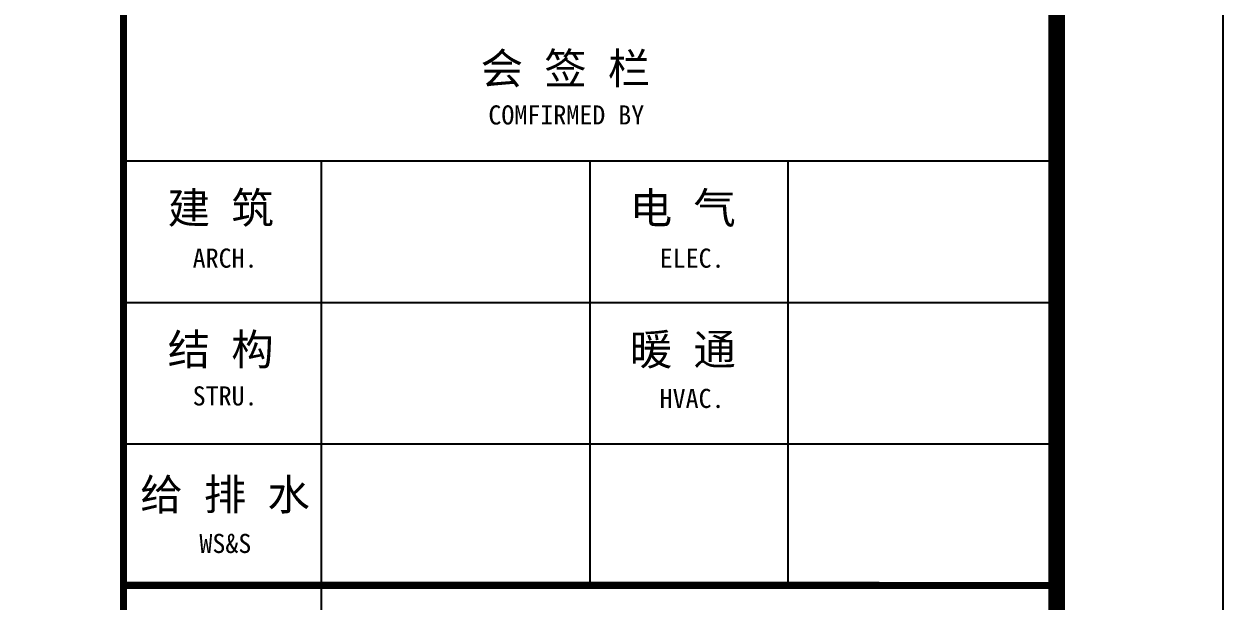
# Model space of a CAD drawing. Extents: x 4929870 to 5205508, y 4505833 to 4862647.
# Drawn here: x 5191092 to 5205508, y 4703052 to 4709985 of the extents above; entities that cross this region are included whole.
import ezdxf

# ---------------------------------------------------------------- set-up
doc = ezdxf.new("R2010")
doc.units = 0
doc.header["$LTSCALE"] = 1000
doc.header["$MEASUREMENT"] = 0
doc.layers.add('PUB_TEXT', color=7, linetype='CONTINUOUS')
doc.layers.add('PUB_TITLE', color=4, linetype='CONTINUOUS')
doc.styles.add('TQ', font='')
doc.styles.get('TQ').set_extended_font_data('SimSun')

msp = doc.modelspace()

# ---------------------------------------------------------------- linework, layer by layer
at = {"layer": 'PUB_TITLE'}
for p, q in [((5192288.9, 4708340.6), (5203508.8, 4708339.9)), ((5194667.8, 4703240.4), (5194668.1, 4708340.4)), ((5197897.8, 4703240.2), (5197898.1, 4708340.2)), ((5200277.8, 4703240.1), (5200278.1, 4708340.1)), ((5192288.8, 4706640.6), (5203508.7, 4706639.9)), ((5192288.7, 4704940.6), (5203508.6, 4704939.9)), ((5194668.5, 4696396.3), (5194669, 4703240.4))]:
    msp.add_line(p, q, dxfattribs=at)
at = {"layer": 'PUB_TITLE', "lineweight": 40}
msp.add_line((5192288.6, 4703240.6), (5203508.5, 4703239.9), dxfattribs=at)
at = {"layer": 'PUB_TITLE'}
msp.add_lwpolyline([(5086707.7, 4688496.1), (5205507.7, 4688496.1), (5205507.7, 4772496.1), (5086707.7, 4772496.1)], close=True, dxfattribs=at)
at = {"layer": 'PUB_TITLE', "const_width": 200}
msp.add_lwpolyline([(5091707.7, 4690496.1), (5203507.7, 4690496.1), (5203507.7, 4770496.1), (5091707.7, 4770496.1)], close=True, dxfattribs=at)
at = {"layer": 'PUB_TITLE', "lineweight": 40, "const_width": 85, "elevation": 0}
msp.add_lwpolyline([(5192292.8, 4770496.3), (5192287.8, 4690496.8)], dxfattribs=at)
msp.add_lwpolyline([(5192292.8, 4770496.3), (5192287.8, 4690496.8)], dxfattribs=at)
at = {"layer": 'PUB_TITLE', "const_width": 85, "elevation": 0}
msp.add_lwpolyline([(5192288.6, 4703240.6), (5203508.5, 4703239.9)], dxfattribs=at)

# ---------------------------------------------------------------- texts
at = {"layer": 'PUB_TEXT', "attachment_point": 1, "rotation": 359.99644, "style": 'TQ'}
for s, insert, char_height, width in [('会 签 栏', (5196581.9, 4709637.5, 0), 374, 4447.175), ('COMFIRMED BY', (5196675.4, 4709007, 0), 229.499, 4799.073), ('建 筑', (5192820, 4707961.7, 0), 374, 4011.977), ('电 气', (5198375, 4707961.3, 0), 374, 4011.977), ('   ARCH.', (5192651.2, 4707286.6, 0), 229.5, 4799.073), ('   ELEC.', (5198265.8, 4707286.2, 0), 229.5, 4799.073), ('结 构', (5192819.9, 4706261.7, 0), 374, 4011.977), ('暖 通', (5198374.9, 4706261.3, 0), 374, 4011.977), ('   STRU.', (5192651.1, 4705631.2, 0), 229.5, 4799.073), ('   HVAC.', (5198265.7, 4705601.1, 0), 229.5, 4799.073), ('给 排 水', (5192489.8, 4704518.7, 0), 374, 4447.175), ('   WS&S', (5192732.2, 4703858.5, 0), 229.5, 4882.372)]:
    msp.add_mtext(s, dxfattribs=dict(at, insert=insert, char_height=char_height, width=width))

doc.saveas('drawing.dxf')
